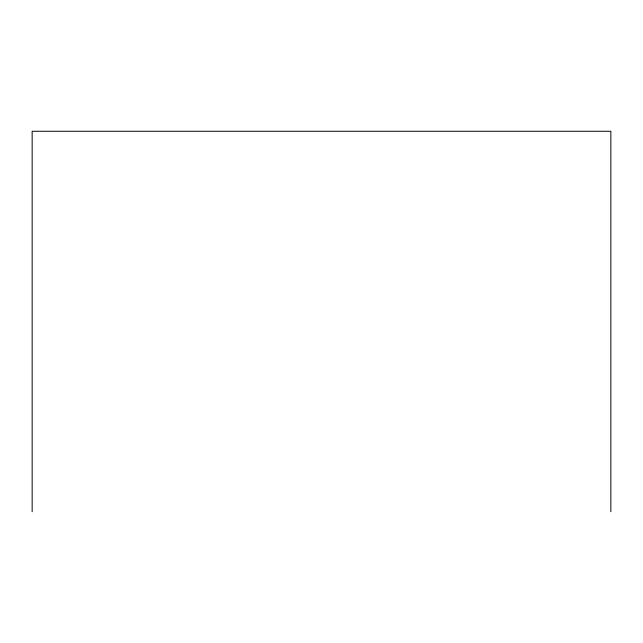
<?xml version="1.0" encoding="UTF-8"?>
<svg xmlns="http://www.w3.org/2000/svg" width="643" height="643" viewBox="0 0 643 643"><rect width="100%" height="100%" fill="white"/><g stroke="black" fill="none" stroke-linecap="round" stroke-linejoin="round"><path stroke-width="0.96" d="M610.85 511.732L610.85 131.268L32.15 131.268L32.15 511.732"/></g></svg>
